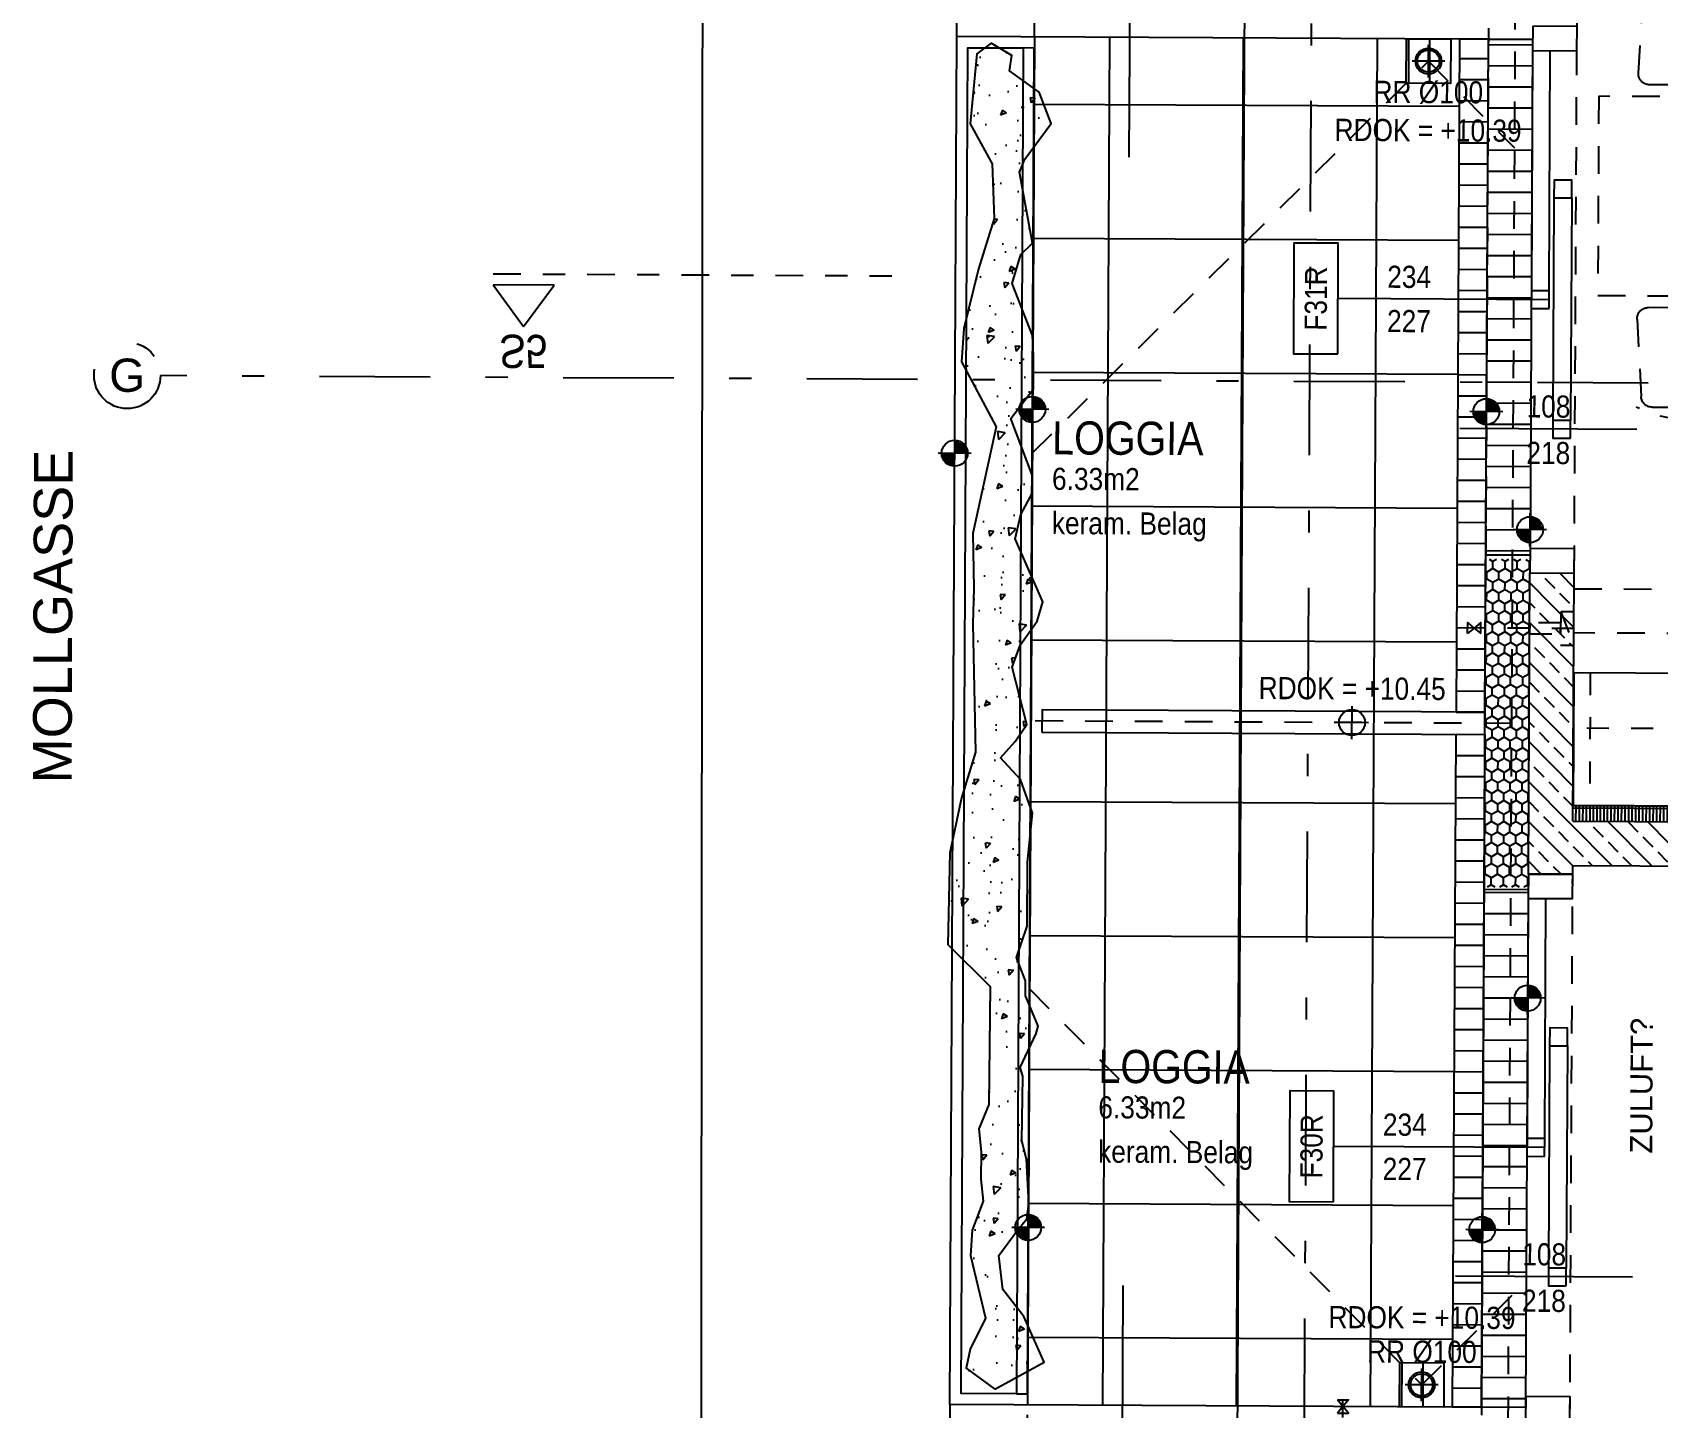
# Model space of a CAD drawing. Header units: millimetres. Extents: x 2821 to 2886, y 1688 to 1792.
# Drawn here: x 2821.2 to 2828.54, y 1748.31 to 1754.53 of the extents above; entities that cross this region are included whole.
import ezdxf
from ezdxf.enums import TextEntityAlignment as Align

# ---------------------------------------------------------------- set-up
doc = ezdxf.new("R2010")
doc.units = ezdxf.units.MM
for name, pattern in [('DASHDOT', [1, 0.5, -0.25, 0, -0.25]), ('HIDDEN', [0.375, 0.25, -0.125]), ('HIDDEN2', [0.1875, 0.125, -0.0625]), ('STRICHPUNKT', [1, 0.5, -0.25, 0, -0.25]), ('STRICHPUNKTX2', [2, 1, -0.5, 0, -0.5])]:
    doc.linetypes.add(name, pattern=pattern)
for name, color, linetype in [('00-WOL-G00-L04-M0', 22, 'Continuous'), ('01-HID-G00-L04-ENTWÄSSERUNG', 8, 'HIDDEN2'), ('01-SCH-G00-L04-M0', 8, 'STRICHPUNKTX2'), ('01-SYM-G00-L04-M0', 8, 'Continuous'), ('01-TXT---------M0', 1, 'Continuous'), ('01-TXT---------PP', 1, 'Continuous'), ('01-TXT-G00-L04-M0', 1, 'Continuous'), ('02-ANS-G00-L04-M0', 8, 'Continuous'), ('02-ANS-G00-L04-Rigol', 8, 'Continuous'), ('02-AXO-G00-L04-M0', 8, 'STRICHPUNKT'), ('02-DIM-G00-L04-ROHBAU', 8, 'Continuous'), ('02-FIL-G00-L04-GRÜN', 72, 'Continuous'), ('02-FIL-G00-L04-LILA', 223, 'Continuous'), ('02-FIL-G00-L04-ORANGE', 40, 'Continuous'), ('02-FIL-G00-L04-PLATTENBELAG', 253, 'Continuous'), ('02-FIL-G00-L04-STB', 8, 'Continuous'), ('02-HID-G00-L04-M0', 8, 'HIDDEN2'), ('02-TWA---------M0', 4, 'Continuous'), ('02-TWA-G00-L04-M0', 4, 'Continuous'), ('02-WDA-G00-L04-M0', 8, 'Continuous'), ('02-ZWA-G00-L04-M0', 2, 'Continuous'), ('03-SYM-G00-L04-M0', 8, 'Continuous'), ('04-STO---------M0', 1, 'Continuous'), ('04-STO-G00-L04-M0', 1, 'Continuous'), ('04-SYM---------EP', 8, 'Continuous'), ('04-TXT---------EP', 8, 'Continuous'), ('04-TXT-G00-L04-M0', 8, 'Continuous'), ('04-TXT-G00-L04-POS', 8, 'Continuous'), ('05-SYM---------M0', 8, 'Continuous'), ('05-TXT---------PP', 8, 'Continuous'), ('05-TXT--------M0', 8, 'Continuous'), ('07-SAN---------M0', 8, 'Continuous'), ('07-SAN-G00-L04-Küche', 8, 'Continuous'), ('07-SAN-G00-L04-M0', 8, 'Continuous'), ('07-TXT---------M0', 8, 'Continuous'), ('09-SYM-G00-L04-GEHSTEIG', 8, 'Continuous'), ('09-TXT-G00-L04-M0', 8, 'Continuous'), ('09-VER-G00-L04-GRUNDSTÜCKSGRENZE', 161, 'Continuous')]:
    doc.layers.add(name, color=color, linetype=linetype)
for name, color, linetype, plot in [('00_HLP---------M0', 6, 'Continuous', False), ('00_HLP-G00-L04-M0', 6, 'Continuous', False), ('07_MOB-G00-L04-M0', 6, 'HIDDEN2', False)]:
    doc.layers.add(name, color=color, linetype=linetype, plot=plot)
doc.styles.add('ARIAL', font='arial.ttf', dxfattribs={"width": 0.85})
doc.styles.get("Standard").update_dxf_attribs({"font": 'arial.ttf'})
doc.linetypes.add('ZICKZACK', pattern='A,0.00254,-5.08,[131,ltypeshp.shx,S=5.08,R=0,X=-5.08,Y=0],-10.16,[131,ltypeshp.shx,S=5.08,R=180,X=5.08,Y=0],-5.08', length=20.32254)
doc.dimstyles.new('pp chromy&schneider', dxfattribs={"dimscale": 0.005, "dimtxt": 25, "dimasz": 10, "dimexe": 0, "dimexo": 0, "dimgap": 5, "dimtad": 1, "dimdec": 1, "dimlfac": 100, "dimrnd": 0.1, "dimzin": 9, "dimdsep": 46, "dimtxsty": 'ARIAL', "dimblk": 'c&s kote', "dimcen": 0, "dimse1": 1, "dimse2": 1, "dimclrd": 8, "dimclrt": 8, "dimadec": 0, "dimazin": 0, "dimtfac": 0.75, "dimtdec": 1, "dimtix": 1, "dimtmove": 2, "dimatfit": 0, "dimldrblk": 'NONE', "dimfxl": 1, "dimtolj": 1, "dimlwd": -1, "dimarcsym": 0})

# ---------------------------------------------------------------- blocks, each defined once
blk = doc.blocks.new('04-TXT')
blk.add_line((0, 0), (0.9529, 0))
at = {"layer": '04-TXT---------EP', "color": 8, "style": 'ARIAL', "width": 0.85}
blk.add_attdef('WIDTH', text='', height=0.1, dxfattribs=at).set_placement((0.6322, 0.05), align=Align.CENTER)
blk.add_attdef('HEIGHT', text='', height=0.1, dxfattribs=at).set_placement((0.6322, -0.05), align=Align.TOP_CENTER)
blk = doc.blocks.new('03-rar')
blk.add_circle((0, 0), 0.05)
at = {"layer": '01-TXT---------M0', "color": 8, "style": 'ARIAL', "width": 0.85}
blk.add_attdef('RR', text='', height=0.1, dxfattribs=at).set_placement((0, 0.1), align=Align.CENTER)
blk = doc.blocks.new('schnittführung')
at = {"color": 4, "linetype": 'DASHDOT', "ltscale": 0.25}
blk.add_line((0.2375, -0.1378), (0.2375, 1.6622), dxfattribs=at)
blk.add_line((0.2375, -0.1378), (0.2375, 1.6622), dxfattribs=at)
blk.add_line((0.2375, -0.1378), (0.2375, 1.6622), dxfattribs=at)
at = {"color": 4}
blk.add_lwpolyline([(0.1875, 0.1378), (0.1875, -0.1378), (0, 0)], close=True, dxfattribs=at)
at = {"layer": '07-TXT---------M0', "color": 9, "style": 'ARIAL', "text_generation_flag": 6, "width": 0.85}
blk.add_attdef('SCHNITT', text='', height=0.15, rotation=270, dxfattribs=at).set_placement((-0.0373, 0), align=Align.CENTER)
blk = doc.blocks.new('01-SQM')
at = {"layer": '01-TXT---------M0', "color": 1, "style": 'ARIAL', "width": 0.85}
blk.add_attdef('ROOM', (0, 0), '', height=0.15, dxfattribs=at)
blk.add_attdef('AREA', text='', height=0.1, dxfattribs=at).set_placement((0, -0.06), align=Align.TOP_LEFT)
at = {"layer": '01-TXT---------PP', "color": 1, "style": 'ARIAL', "width": 0.85}
blk.add_attdef('NR', text='', height=0.15, dxfattribs=at).set_placement((-0.1173, 0), align=Align.RIGHT)
blk.add_attdef('FLOOR', text='', height=0.1, dxfattribs=at).set_placement((0, -0.26), align=Align.TOP_LEFT)
blk = doc.blocks.new('FENSTER_235')
at = {"layer": '04-STO---------M0'}
for points in [[(0, 0), (0, -0.11), (0.2, -0.11), (0.2, 0)], [(0.18, -0.775), (0.18, -0.695), (0.1, -0.695), (0.1, -0.775)], [(0.08, -1.275), (0.08, -1.195), (0, -1.195), (0, -1.275)], [(0.18, -1.86), (0.18, -1.78), (0.1, -1.78), (0.1, -1.86)], [(0, -2.36), (0, -2.47), (0.2, -2.47), (0.2, -2.36)]]:
    blk.add_lwpolyline(points, close=True, dxfattribs=at)
at = {"layer": '04-SYM---------EP'}
for points in [[(0, -0.11), (0, -1.195)], [(0.08, -1.195), (0.08, -0.11)], [(0.1, -0.775), (0.1, -1.78)], [(0.18, -0.775), (0.18, -1.78)]]:
    blk.add_lwpolyline(points, dxfattribs=at)
blk = doc.blocks.new('05-TXT')
at = {"layer": '05-TXT--------M0'}
blk.add_line((-0.4, 0), (0.4, 0), dxfattribs=at)
at = {"layer": '05-TXT--------M0', "color": 8, "style": 'ARIAL', "width": 0.85}
blk.add_attdef('BREITE', text='', height=0.1, dxfattribs=at).set_placement((0, 0.05), align=Align.CENTER)
blk.add_attdef('HÖHE', text='', height=0.1, rotation=360, dxfattribs=at).set_placement((0, -0.06), align=Align.TOP_CENTER)
blk = doc.blocks.new('möbel_tisch_mittel')
blk.add_lwpolyline([(0.45, 1.4), (0.45, 0), (-0.45, 0), (-0.45, 1.4)], close=True)
for points in [[(-0.906, 1.2021, 0.39805), (-0.9532, 1.1521), (-0.9532, 0.8467, 0.39805), (-0.906, 0.7968), (-0.556, 0.7774, 0.430564), (-0.5032, 0.8273), (-0.5032, 1.1716, 0.430564), (-0.556, 1.2215)], [(0.906, 1.2021, -0.39805), (0.9532, 1.1521), (0.9532, 0.8467, -0.39805), (0.906, 0.7968), (0.556, 0.7774, -0.430564), (0.5032, 0.8273), (0.5032, 1.1716, -0.430564), (0.556, 1.2215)], [(-0.906, 0.1979, -0.39805), (-0.9532, 0.2479), (-0.9532, 0.5533, -0.39805), (-0.906, 0.6032), (-0.556, 0.6226, -0.430564), (-0.5032, 0.5727), (-0.5032, 0.2284, -0.430564), (-0.556, 0.1785)], [(0.906, 0.1979, 0.39805), (0.9532, 0.2479), (0.9532, 0.5533, 0.39805), (0.906, 0.6032), (0.556, 0.6226, 0.430564), (0.5032, 0.5727), (0.5032, 0.2284, 0.430564), (0.556, 0.1785)]]:
    blk.add_lwpolyline(points, format="xyb", close=True)
for centre, start, end in [((-0.5032, 0.9994), 153.43495, 206.56505), ((0.5032, 0.9994), 333.43495, 26.56505), ((-0.5032, 0.4006), 153.43495, 206.56505), ((0.5032, 0.4006), 333.43495, 26.56505)]:
    blk.add_arc(centre, 0.5031, start, end)
at = {"layer": '00_HLP---------M0', "linetype": 'HIDDEN', "ltscale": 0.5}
blk.add_lwpolyline([(-0.2026, 1.856, -0.39805), (-0.1527, 1.9032), (0.1527, 1.9032, -0.39805), (0.2026, 1.856), (0.2221, 1.506, -0.430564), (0.1721, 1.4532), (-0.1721, 1.4532, -0.430564), (-0.2221, 1.506)], format="xyb", close=True, dxfattribs=at)
blk.add_arc((0, 1.4532), 0.5031, 63.43495, 116.56505, dxfattribs=at)
blk = doc.blocks.new('c&s kote')
at = {"color": 8}
for p, q in [((0, -2), (0, 2)), ((0, 2), (0, -2)), ((-2, 0), (2, 0)), ((2, 0), (-2, 0))]:
    blk.add_line(p, q, dxfattribs=at)
blk.add_circle((0, 0), 0.5, dxfattribs=at)
blk = doc.blocks.new('*D1162')
at = {"layer": '02-DIM-G00-L04-ROHBAU', "color": 8, "transparency": 16777216}
blk.add_arc((2826.9236, 1744.0855), 1.076, 182.67717, 267.04484, dxfattribs=at)
at = {"layer": 'Defpoints', "color": 0, "transparency": 16777216}
for p in [(2827.0259, 1764.1186), (2821.735, 1744.0842), (2839.3238, 1744.0886), (2825.991, 1743.5489), (2826.9115, 1741.7189)]:
    blk.add_point(p, dxfattribs=at)
at = {"layer": '02-DIM-G00-L04-ROHBAU', "color": 8, "transparency": 16777216, "xscale": 0.05, "yscale": 0.05, "zscale": 0.05}
for p, rotation in [((2825.8476, 1744.0852), 91.34581227795306), ((2826.9181, 1743.0095), 358.376192247876)]:
    blk.add_blockref('c&s kote', p, dxfattribs=dict(at, rotation=rotation))
at = {"layer": '02-DIM-G00-L04-ROHBAU', "color": 8, "transparency": 16777216, "insert": (2826.2239, 1743.3891), "char_height": 0.125, "attachment_point": 5, "rotation": 314.861, "style": 'ARIAL'}
blk.add_mtext('\\A1;90°', dxfattribs=at)
blk = doc.blocks.new('_None')
blk = doc.blocks.new('türachse&qualität')
at = {"layer": '05-SYM---------M0'}
blk.add_line((-0.4, 0), (-0.4, 0), dxfattribs=at)
at = {"layer": '05-TXT---------PP'}
blk.add_lwpolyline([(-0.5, -0.25), (-0.5, 0.25), (-0.7, 0.25), (-0.7, -0.25)], close=True, dxfattribs=at)
at = {"layer": '05-TXT---------PP', "color": 8, "style": 'ARIAL', "text_generation_flag": 6, "width": 0.85}
blk.add_attdef('POS.NR.', text='', height=0.1, rotation=270, dxfattribs=at).set_placement((-0.6529, -0.0112), align=Align.TOP_CENTER)
blk = doc.blocks.new('07_Kemper-ventil')
at = {"layer": '02-TWA---------M0', "linetype": 'HIDDEN2', "ltscale": 0.5}
for points in [[(-0.075, 0), (-0.075, -0.06), (0.075, -0.06), (0.075, 0), (-0.075, 0)], [(-0.025, -0.06), (-0.025, -0.2), (0.025, -0.2), (0.025, -0.06)]]:
    blk.add_lwpolyline(points, close=True, dxfattribs=at)
blk.add_lwpolyline([(-0.075, -0.06), (0.075, 0)], dxfattribs=at)
at = {"layer": '07-SAN---------M0', "linetype": 'STRICHPUNKT', "ltscale": 0.1}
blk.add_lwpolyline([(0, 0), (0, -0.48)], dxfattribs=at)
at = {"layer": '07-SAN---------M0'}
for points in [[(0.025, -0.42), (-0.025, -0.42), (0, -0.45), (0.025, -0.42)], [(0.025, -0.48), (-0.025, -0.48), (0, -0.45), (0.025, -0.48)]]:
    blk.add_lwpolyline(points, close=True, dxfattribs=at)
blk = doc.blocks.new('01-HK2')
for p, q in [((0, -0.098), (0, 0.098)), ((0.098, 0), (-0.098, 0))]:
    blk.add_line(p, q)
blk.add_circle((0, 0), 0.0773)
at = {"layer": '01-TXT---------M0', "color": 8, "style": 'ARIAL', "width": 0.85}
blk.add_attdef('HEIGHT', text='', height=0.1, rotation=360, dxfattribs=at).set_placement((0, 0.132), align=Align.BOTTOM_CENTER)
blk = doc.blocks.new('*D1894')
at = {"layer": '02-DIM-G00-L04-ROHBAU', "color": 8, "transparency": 16777216}
blk.add_arc((2827.0128, 1761.5517), 0.7832, 93.36617, 176.7214, dxfattribs=at)
at = {"layer": 'Defpoints', "color": 0, "transparency": 16777216}
for p in [(2827.0259, 1764.1186), (2826.622, 1762.2304), (2844.8436, 1761.67), (2821.824, 1761.5173), (2826.9115, 1741.7189)]:
    blk.add_point(p, dxfattribs=at)
at = {"layer": '02-DIM-G00-L04-ROHBAU', "color": 8, "transparency": 16777216, "xscale": 0.05, "yscale": 0.05, "zscale": 0.05}
for p, rotation in [((2827.0168, 1762.3348), 1.53686145142031), ((2826.2296, 1761.5465), 268.5507148004654)]:
    blk.add_blockref('c&s kote', p, dxfattribs=dict(at, rotation=rotation))
at = {"layer": '02-DIM-G00-L04-ROHBAU', "color": 8, "transparency": 16777216, "insert": (2826.5214, 1762.0423), "char_height": 0.125, "attachment_point": 5, "rotation": 225.04379, "style": 'ARIAL'}
blk.add_mtext('\\A1;91°', dxfattribs=at)
blk = doc.blocks.new('*D1895')
at = {"layer": '02-DIM-G00-L04-ROHBAU', "color": 8, "transparency": 16777216}
blk.add_arc((2826.9934, 1757.7511), 0.7995, 93.29149, 176.12361, dxfattribs=at)
at = {"layer": 'Defpoints', "color": 0, "transparency": 16777216}
for p in [(2827.0259, 1764.1186), (2826.5972, 1758.4455), (2821.8049, 1757.7776), (2844.8231, 1757.6601), (2826.9115, 1741.7189)]:
    blk.add_point(p, dxfattribs=at)
at = {"layer": '02-DIM-G00-L04-ROHBAU', "color": 8, "transparency": 16777216, "xscale": 0.05, "yscale": 0.05, "zscale": 0.05}
for p, rotation in [((2826.9974, 1758.5506), 1.499517257516312), ((2826.1939, 1757.7552), 267.9155813782047)]:
    blk.add_blockref('c&s kote', p, dxfattribs=dict(at, rotation=rotation))
at = {"layer": '02-DIM-G00-L04-ROHBAU', "color": 8, "transparency": 16777216, "insert": (2826.4934, 1758.2562), "char_height": 0.125, "attachment_point": 5, "rotation": 224.70755, "style": 'ARIAL'}
blk.add_mtext('\\A1;90°', dxfattribs=at)

msp = doc.modelspace()

# ---------------------------------------------------------------- hatches: boundary and pattern name
at = {"layer": '02-ANS-G00-L04-Rigol'}
h = msp.add_hatch(dxfattribs=at)
h.set_pattern_fill('ANSI31', color=256, scale=0.03, angle=151.61179, style=0)
h.set_pattern_definition([(89.70755, (2840.11403, 1759.93416), (-0.09524876, 0.0004862), [])])
h.paths.add_polyline_path([(2827.4068, 1754.4989), (2827.6068, 1754.4979), (2827.6058, 1754.2979), (2827.4058, 1754.2989)])
h = msp.add_hatch(dxfattribs=at)
h.set_pattern_fill('ANSI31', color=256, scale=0.03, angle=242.04654, style=0)
h.set_pattern_definition([(359.70755, (2757.8209, 1781.24707), (-0.00048618, -0.09524876), [])])
h.paths.add_polyline_path([(2827.6313, 1751.4578), (2827.7613, 1751.4571), (2827.7768, 1754.4971), (2827.6468, 1754.4977)])
h = msp.add_hatch(dxfattribs=at)
h.set_pattern_fill('ANSI31', color=256, scale=0.03, angle=422.04654, style=0)
h.set_pattern_definition([(179.70755, (2898.00579, 1781.26154), (-0.00048618, -0.09524876), [])])
h.paths.add_polyline_path([(2827.9649, 1752.1661), (2827.7649, 1752.1671), (2827.7768, 1754.4971), (2827.9768, 1754.496)])
h = msp.add_hatch(dxfattribs=at)
h.set_pattern_fill('ANSI31', color=256, scale=0.03, angle=242.04654, style=0)
h.set_pattern_definition([(359.70755, (2757.519925, 1722.28265), (0.00048618, 0.09524876), [])])
h.paths.add_polyline_path([(2827.6307, 1751.3578), (2827.7607, 1751.3571), (2827.7452, 1748.3171), (2827.6152, 1748.3178)])
h = msp.add_hatch(dxfattribs=at)
h.set_pattern_fill('ANSI31', color=256, scale=0.03, angle=422.04654, style=0)
h.set_pattern_definition([(179.70755, (2897.986245, 1777.43159), (-0.00048618, -0.09524876), [])])
h.paths.add_polyline_path([(2827.9452, 1748.3161), (2827.7452, 1748.3171), (2827.7572, 1750.6571), (2827.9572, 1750.6561)])
h = msp.add_hatch(dxfattribs=at)
h.set_pattern_fill('ANSI31', color=256, scale=0.03, angle=151.61179, style=0)
h.set_pattern_definition([(89.70755, (2840.0835, 1753.95423), (-0.09524876, 0.0004862), [])])
h.paths.add_polyline_path([(2827.3763, 1748.519), (2827.5763, 1748.518), (2827.5752, 1748.318), (2827.3753, 1748.319)])
at = {"layer": '02-FIL-G00-L04-GRÜN'}
h = msp.add_hatch(dxfattribs=at)
h.set_pattern_fill('AR-CONC', color=256, scale=0.0015, angle=107.04654, style=0)
h.set_pattern_definition([(229.70755, (2899.5574, 1787.4487), (-0.2731514, 0.0253032), [0.028575, -0.314325]), (174.70755, (2899.5574, 1787.4487), (0.0514008, -0.2868511), [0.02286, -0.25146]), (280.15855, (2899.53463, 1787.4508), (-0.2217516, -0.2615466), [0.024285, -0.267135]), (225.89175, (2899.557, 1787.3725), (-0.4062914, 0.0651381), [0.0428625, -0.4714875]), (276.34315, (2899.52315, 1787.37793), (-0.357996, -0.3693159), [0.0364275, -0.4007025]), (170.89155, (2899.557, 1787.3725), (-0.3579966, -0.3693152), [0.03429, -0.37719]), (200.70755, (2899.519, 1787.39174), (-0.2266364, 0.1545571), [0.028575, -0.314325]), (145.70755, (2899.519, 1787.39174), (-0.094112, -0.2758052), [0.02286, -0.25146]), (251.15895, (2899.50012, 1787.40462), (-0.3207478, -0.1212487), [0.024285, -0.267135]), (217.20755, (2899.55739, 1787.4487), (-0.00528022, -0.12680726), [0, -0.248412, 0, -0.25527, 0, -0.2524125]), (187.20755, (2899.5574, 1787.4487), (-0.1009952, -0.14975731), [0, -0.145542, 0, -0.242697, 0, -0.0962025]), (147.20755, (2899.64236, 1787.44826), (-0.20333938, 0.00963113), [0, -0.09525, 0, -0.29718, 0, -0.394335]), (137.20755, (2899.68046, 1787.44807), (-0.22238555, -0.0370051), [0, -0.123825, 0, -0.197358, 0, -0.280035])])
h.paths.add_polyline_path([(2825.5488, 1748.3994), (2825.7716, 1748.5217), (2825.6794, 1748.7278), (2825.584, 1748.8489), (2825.5656, 1749.0026), (2825.6512, 1749.1173), (2825.6926, 1749.1692), (2825.7012, 1749.2377), (2825.6912, 1749.438), (2825.6697, 1749.5203), (2825.674, 1749.8137), (2825.6632, 1749.8522), (2825.7353, 1750.0054), (2825.7437, 1750.0382), (2825.703, 1750.1371), (2825.6868, 1750.1756), (2825.6871, 1750.2442), (2825.6465, 1750.3486), (2825.6939, 1750.4909), (2825.6954, 1750.7794), (2825.7185, 1751.0014), (2825.6644, 1751.1525), (2825.5744, 1751.2517), (2825.6406, 1751.3254), (2825.6931, 1751.4019), (2825.6259, 1751.661), (2825.662, 1751.7596), (2825.7394, 1751.8689), (2825.7646, 1751.9565), (2825.6398, 1752.2405), (2825.665, 1752.35), (2825.7176, 1752.4485), (2825.718, 1752.5253), (2825.6206, 1752.7839), (2825.7228, 1752.9178), (2825.7235, 1753.0686), (2825.7185, 1753.1591), (2825.6264, 1753.3931), (2825.6655, 1753.5245), (2825.7179, 1753.5764), (2825.66, 1753.8964), (2825.6844, 1753.9548), (2825.8025, 1754.1162), (2825.748, 1754.2578), (2825.614, 1754.355), (2825.6247, 1754.4239), (2825.5319, 1754.4795), (2825.4662, 1754.4316), (2825.437, 1754.1146), (2825.536, 1753.9349), (2825.5451, 1753.6867), (2825.475, 1753.4596), (2825.4081, 1753.1911), (2825.397, 1753.0395), (2825.5541, 1752.7457), (2825.4482, 1752.2638), (2825.4538, 1752.0156), (2825.4496, 1751.8571), (2825.4604, 1751.2764), (2825.3973, 1751.0699), (2825.3443, 1750.822), (2825.3353, 1750.4085), (2825.5274, 1750.2179), (2825.5214, 1749.6853), (2825.476, 1749.5752), (2825.4858, 1749.4718), (2825.4852, 1749.3477), (2825.495, 1749.2477), (2825.446, 1749.117), (2825.4386, 1749.0033), (2825.5061, 1748.7203), (2825.4364, 1748.5793), (2825.4187, 1748.4933)])
at = {"layer": '02-FIL-G00-L04-LILA'}
h = msp.add_hatch(dxfattribs=at)
h.set_pattern_fill('HONEY', color=256, scale=0.01, angle=197.04654, style=0)
h.set_pattern_definition([(89.70755, (2799.24015, 1705.959677), (-0.027252854, 0.047764726), [0.03175, -0.0635]), (209.70755, (2799.24015, 1705.959677), (-0.02773904, -0.047484027), [0.03175, -0.0635]), (149.70755, (2799.24015, 1705.959677), (-0.054991893, 0.000280699), [-0.0635, 0.03175])])
h.paths.add_polyline_path([(2827.9645, 1752.0861), (2827.9648, 1752.1461), (2827.7648, 1752.1471), (2827.7572, 1750.6671), (2827.9572, 1750.6661), (2827.9575, 1750.7261)])
at = {"layer": '02-FIL-G00-L04-ORANGE'}
h = msp.add_hatch(dxfattribs=at)
h.set_pattern_fill('GRATE', color=256, scale=0.02, angle=197.04654, style=0)
h.set_pattern_definition([(89.70755, (2799.240151, 1705.959677), (-0.015874793, 8.10293e-05), []), (179.70755, (2799.24015, 1705.95968), (-0.00032412, -0.06349917), [])])
h.paths.add_polyline_path([(2831.2687, 1750.9492), (2831.2691, 1751.0192), (2828.1591, 1751.0351), (2828.1587, 1750.9651)])
at = {"layer": '02-FIL-G00-L04-STB'}
h = msp.add_hatch(dxfattribs=at)
h.set_pattern_fill('ANSI33', color=256, scale=0.02, angle=197.04654, style=0)
h.set_pattern_definition([(134.70755, (2799.24015, 1705.95968), (-0.09025976, -0.08934302), []), (134.70755, (2799.24061, 1706.04948), (-0.09025976, -0.08934302), [0.0635, -0.03175])])
h.paths.add_polyline_path([(2832.9983, 1752.8204), (2833.1383, 1752.8197), (2833.1393, 1753.0197), (2832.9993, 1753.0204), (2832.9996, 1753.0804), (2832.7996, 1753.0814), (2832.7887, 1750.9414), (2828.1587, 1750.9651), (2828.1645, 1752.085), (2827.9645, 1752.0861), (2827.9575, 1750.7261), (2828.1575, 1750.7251), (2828.1577, 1750.7651), (2832.9877, 1750.7404)])

# ---------------------------------------------------------------- linework, layer by layer
for p, q in [((2826.1609, 1755.3841), (2826.1537, 1753.9641)), ((2825.7173, 1752.7509), (2825.7181, 1752.8994)), ((2827.7673, 1752.7405), (2827.768, 1752.8889)), ((2825.7919, 1752.8248), (2825.6435, 1752.8255)), ((2827.8419, 1752.8143), (2827.6935, 1752.8151)), ((2825.3663, 1752.5527), (2825.3671, 1752.7011)), ((2825.4409, 1752.6265), (2825.2925, 1752.6273)), ((2827.9646, 1752.2074), (2827.9653, 1752.3559)), ((2828.0392, 1752.2813), (2827.8907, 1752.282)), ((2827.9538, 1750.0915), (2827.9545, 1750.2399)), ((2828.0284, 1750.1653), (2827.8799, 1750.1661)), ((2825.6985, 1749.0552), (2825.6992, 1749.2036)), ((2825.7731, 1749.129), (2825.6246, 1749.1298)), ((2827.7484, 1749.0453), (2827.7492, 1749.1937)), ((2827.823, 1749.1191), (2827.6746, 1749.1199)), ((2826.1204, 1747.4467), (2826.1276, 1748.8666))]:
    msp.add_line(p, q)
for centre in [(2825.7177, 1752.8251), (2827.7677, 1752.8147), (2825.3667, 1752.6269), (2827.965, 1752.2817), (2827.9542, 1750.1657), (2825.6988, 1749.1294), (2827.7488, 1749.1195)]:
    msp.add_circle(centre, 0.0586)
for points in [[(2825.718, 1752.8837), (2825.7593, 1752.8664), (2825.7177, 1752.8251)], [(2825.6591, 1752.8254), (2825.6761, 1752.7839), (2825.7177, 1752.8251)], [(2825.6761, 1752.7839), (2825.7174, 1752.7665), (2825.7177, 1752.8251)], [(2825.7177, 1752.8251), (2825.7763, 1752.8248), (2825.7593, 1752.8664)], [(2827.7091, 1752.815), (2827.726, 1752.7735), (2827.7677, 1752.8147)], [(2827.726, 1752.7735), (2827.7674, 1752.7561), (2827.7677, 1752.8147)], [(2827.768, 1752.8733), (2827.8093, 1752.8559), (2827.7677, 1752.8147)], [(2827.7677, 1752.8147), (2827.8263, 1752.8144), (2827.8093, 1752.8559)], [(2825.367, 1752.6855), (2825.4083, 1752.6681), (2825.3667, 1752.6269)], [(2825.3667, 1752.6269), (2825.4253, 1752.6266), (2825.4083, 1752.6681)], [(2825.3081, 1752.6272), (2825.325, 1752.5857), (2825.3667, 1752.6269)], [(2825.325, 1752.5857), (2825.3664, 1752.5683), (2825.3667, 1752.6269)], [(2827.9653, 1752.3403), (2828.0066, 1752.3229), (2827.965, 1752.2817)], [(2827.965, 1752.2817), (2828.0235, 1752.2814), (2828.0066, 1752.3229)], [(2827.9064, 1752.282), (2827.9233, 1752.2404), (2827.965, 1752.2817)], [(2827.9233, 1752.2404), (2827.9647, 1752.2231), (2827.965, 1752.2817)], [(2827.8956, 1750.166), (2827.9125, 1750.1245), (2827.9542, 1750.1657)], [(2827.9125, 1750.1245), (2827.9539, 1750.1071), (2827.9542, 1750.1657)], [(2827.9545, 1750.2243), (2827.9958, 1750.2069), (2827.9542, 1750.1657)], [(2827.9542, 1750.1657), (2828.0127, 1750.1654), (2827.9958, 1750.2069)], [(2825.6402, 1749.1297), (2825.6572, 1749.0882), (2825.6988, 1749.1294)], [(2825.6572, 1749.0882), (2825.6985, 1749.0708), (2825.6988, 1749.1294)], [(2825.6991, 1749.188), (2825.7405, 1749.1706), (2825.6988, 1749.1294)], [(2825.6988, 1749.1294), (2825.7574, 1749.1291), (2825.7405, 1749.1706)], [(2827.7491, 1749.1781), (2827.7905, 1749.1607), (2827.7488, 1749.1195)], [(2827.7488, 1749.1195), (2827.8074, 1749.1192), (2827.7905, 1749.1607)], [(2827.6902, 1749.1198), (2827.7072, 1749.0783), (2827.7488, 1749.1195)], [(2827.7072, 1749.0783), (2827.7485, 1749.0609), (2827.7488, 1749.1195)]]:
    msp.add_solid(points)
at = {"layer": '00_HLP-G00-L04-M0'}
msp.add_lwpolyline([(2825.5488, 1748.3994), (2825.7716, 1748.5217), (2825.6794, 1748.7278), (2825.584, 1748.8489), (2825.5656, 1749.0026), (2825.6512, 1749.1173), (2825.6926, 1749.1692), (2825.7012, 1749.2377), (2825.6912, 1749.438), (2825.6697, 1749.5203), (2825.674, 1749.8137), (2825.6632, 1749.8522), (2825.7353, 1750.0054), (2825.7437, 1750.0382), (2825.703, 1750.1371), (2825.6868, 1750.1756), (2825.6871, 1750.2442), (2825.6465, 1750.3486), (2825.6939, 1750.4909), (2825.6954, 1750.7794), (2825.7185, 1751.0014), (2825.6644, 1751.1525), (2825.5744, 1751.2517), (2825.6406, 1751.3254), (2825.6931, 1751.4019), (2825.6259, 1751.661), (2825.662, 1751.7596), (2825.7394, 1751.8689), (2825.7646, 1751.9565), (2825.6398, 1752.2405), (2825.665, 1752.35), (2825.7176, 1752.4485), (2825.718, 1752.5253), (2825.6206, 1752.7839), (2825.7228, 1752.9178), (2825.7235, 1753.0686), (2825.7185, 1753.1591), (2825.6264, 1753.3931), (2825.6655, 1753.5245), (2825.7179, 1753.5764), (2825.66, 1753.8964), (2825.6844, 1753.9548), (2825.8025, 1754.1162), (2825.748, 1754.2578), (2825.614, 1754.355), (2825.6247, 1754.4239), (2825.5319, 1754.4795), (2825.4662, 1754.4316), (2825.437, 1754.1146), (2825.536, 1753.9349), (2825.5451, 1753.6867), (2825.475, 1753.4596), (2825.4081, 1753.1911), (2825.397, 1753.0395), (2825.5541, 1752.7457), (2825.4482, 1752.2638), (2825.4538, 1752.0156), (2825.4496, 1751.8571), (2825.4604, 1751.2764), (2825.3973, 1751.0699), (2825.3443, 1750.822), (2825.3353, 1750.4085), (2825.5274, 1750.2179), (2825.5214, 1749.6853), (2825.476, 1749.5752), (2825.4858, 1749.4718), (2825.4852, 1749.3477), (2825.495, 1749.2477), (2825.446, 1749.117), (2825.4386, 1749.0033), (2825.5061, 1748.7203), (2825.4364, 1748.5793), (2825.4187, 1748.4933)], close=True, dxfattribs=at)
at = {"layer": '00_HLP-G00-L04-M0', "linetype": 'HIDDEN2'}
for points in [[(2828.1641, 1752.015), (2831.8841, 1751.9961)], [(2832.083, 1751.795), (2828.1631, 1751.8151)]]:
    msp.add_lwpolyline(points, dxfattribs=at)
at = {"layer": '01-HID-G00-L04-ENTWÄSSERUNG'}
for points in [[(2825.7172, 1752.6275), (2827.5063, 1754.3984), (2827.8943, 1754.0065)], [(2827.881, 1751.4065), (2825.711, 1751.4176)], [(2825.7048, 1750.2076), (2827.4757, 1748.4185), (2827.9481, 1748.8861)]]:
    msp.add_lwpolyline(points, dxfattribs=at)
at = {"layer": '02-ANS-G00-L04-M0'}
for points in [[(2825.3453, 1748.3294), (2825.3768, 1754.5093)], [(2825.7268, 1754.5075), (2825.6953, 1748.3276)]]:
    msp.add_lwpolyline(points, dxfattribs=at)
for points in [[(2825.6455, 1748.3779), (2825.3955, 1748.3791), (2825.4265, 1754.4591), (2825.6765, 1754.4578)], [(2825.7265, 1754.4575), (2825.6765, 1754.4578), (2825.6455, 1748.3779), (2825.6955, 1748.3776)]]:
    msp.add_lwpolyline(points, close=True, dxfattribs=at)
at = {"layer": '02-ANS-G00-L04-Rigol'}
for points in [[(2827.4068, 1754.4989), (2827.6068, 1754.4979), (2827.6058, 1754.2979), (2827.4058, 1754.2989)], [(2827.4068, 1754.4989), (2827.6068, 1754.4979), (2827.6058, 1754.2979), (2827.4058, 1754.2989)], [(2827.6313, 1751.4578), (2827.7613, 1751.4571), (2827.7768, 1754.4971), (2827.6468, 1754.4977)], [(2827.9649, 1752.1661), (2827.7649, 1752.1671), (2827.7768, 1754.4971), (2827.9768, 1754.496)], [(2827.6307, 1751.3578), (2827.7607, 1751.3571), (2827.7452, 1748.3171), (2827.6152, 1748.3178)], [(2827.9452, 1748.3161), (2827.7452, 1748.3171), (2827.7572, 1750.6571), (2827.9572, 1750.6561)], [(2827.3763, 1748.519), (2827.5763, 1748.518), (2827.5752, 1748.318), (2827.3753, 1748.319)]]:
    msp.add_lwpolyline(points, close=True, dxfattribs=at)
at = {"layer": '02-AXO-G00-L04-M0'}
for points in [[(2827.0259, 1764.1186), (2826.9115, 1741.7189)], [(2842.7987, 1752.8704), (2821.7804, 1752.9776)]]:
    msp.add_lwpolyline(points, dxfattribs=at)
msp.add_circle((2821.6304, 1752.9784), 0.15, dxfattribs=at)
at = {"layer": '02-FIL-G00-L04-PLATTENBELAG'}
for points in [[(2826.0352, 1748.3259), (2826.0668, 1754.5058)], [(2826.6402, 1748.3228), (2826.6718, 1754.5027)], [(2827.2452, 1748.3197), (2827.2768, 1754.4996)], [(2827.6452, 1754.1927), (2825.7252, 1754.2025)], [(2827.6421, 1753.5877), (2825.7222, 1753.5975)], [(2827.639, 1752.9827), (2825.7191, 1752.9925)], [(2827.6359, 1752.3777), (2825.716, 1752.3875)], [(2827.6329, 1751.7728), (2825.7129, 1751.7826)], [(2827.6291, 1751.0428), (2825.7092, 1751.0526)], [(2827.626, 1750.4378), (2825.7061, 1750.4476)], [(2827.623, 1749.8328), (2825.703, 1749.8426)], [(2827.6199, 1749.2278), (2825.6999, 1749.2376)], [(2827.6168, 1748.6228), (2825.6968, 1748.6326)]]:
    msp.add_lwpolyline(points, dxfattribs=at)
at = {"layer": '02-HID-G00-L04-M0'}
for points in [[(2825.7268, 1754.5075), (2825.7277, 1754.6775), (2825.7277, 1754.6775), (2827.8976, 1754.6664), (2827.8976, 1754.6664), (2827.8644, 1748.1465), (2827.8644, 1748.1465), (2825.6944, 1748.1576), (2825.6953, 1748.3276)], [(2828.1645, 1752.085), (2828.1773, 1754.605)], [(2827.777, 1754.5471), (2827.7649, 1752.1671)], [(2828.1447, 1748.2051), (2828.1575, 1750.7251)], [(2827.7572, 1750.6571), (2827.745, 1748.2671)]]:
    msp.add_lwpolyline(points, dxfattribs=at)
at = {"layer": '02-TWA-G00-L04-M0'}
msp.add_line((2828.1587, 1750.9651), (2832.7887, 1750.9414), dxfattribs=at)
for points in [[(2828.1577, 1750.7651), (2832.9877, 1750.7404), (2832.9983, 1752.8204)], [(2827.9575, 1750.7261), (2827.9645, 1752.0861)], [(2827.9645, 1752.0861), (2828.1645, 1752.085)], [(2828.1587, 1750.9651), (2828.1645, 1752.085)], [(2828.1575, 1750.7251), (2828.1577, 1750.7651)], [(2827.9575, 1750.7261), (2828.1575, 1750.7251)]]:
    msp.add_lwpolyline(points, dxfattribs=at)
at = {"layer": '02-WDA-G00-L04-M0'}
for points in [[(2827.7572, 1750.6571), (2827.7649, 1752.1671)], [(2827.9649, 1752.1661), (2827.7649, 1752.1671)], [(2827.7572, 1750.6571), (2827.9572, 1750.6561)]]:
    msp.add_lwpolyline(points, dxfattribs=at)
at = {"layer": '02-ZWA-G00-L04-M0'}
msp.add_line((2831.2691, 1751.0192), (2828.1591, 1751.0351), dxfattribs=at)
for points in [[(2825.3768, 1754.5093), (2825.3787, 1754.8793)], [(2827.9768, 1754.496), (2825.3768, 1754.5093)], [(2825.3453, 1748.3294), (2825.3434, 1747.9594)], [(2827.9452, 1748.3161), (2825.3453, 1748.3294)]]:
    msp.add_lwpolyline(points, dxfattribs=at)
msp.add_lwpolyline([(2825.7608, 1751.3673), (2827.7607, 1751.3571), (2827.7613, 1751.4571), (2825.7613, 1751.4673), (2825.7608, 1751.3673)], close=True, dxfattribs=at)
at = {"layer": '07-SAN-G00-L04-Küche', "linetype": 'HIDDEN2', "ltscale": 0.5}
msp.add_line((2828.2372, 1751.6347), (2828.2341, 1751.0347), dxfattribs=at)
msp.add_lwpolyline([(2830.9254, 1752.271), (2830.9209, 1751.371), (2828.1609, 1751.3851)], dxfattribs=at)
at = {"layer": '07-SAN-G00-L04-M0'}
msp.add_lwpolyline([(2828.1591, 1751.0351), (2831.2691, 1751.0192), (2831.2785, 1752.8692), (2830.6785, 1752.8722), (2830.6721, 1751.6222), (2830.6721, 1751.6222), (2828.1622, 1751.6351), (2828.1591, 1751.0351)], close=True, dxfattribs=at)
at = {"layer": '09-SYM-G00-L04-GEHSTEIG'}
msp.add_lwpolyline([(2824.1362, 1709.1313), (2824.188, 1725.0314), (2824.2185, 1743.8071), (2824.235, 1761.8328), (2824.2632, 1776.9269)], dxfattribs=at)
at = {"layer": '09-VER-G00-L04-GRUNDSTÜCKSGRENZE'}
msp.add_lwpolyline([(2881.2358, 1713.5408), (2870.0728, 1713.6681), (2853.5776, 1713.8715), (2853.67, 1743.8156), (2826.752, 1743.7645), (2826.622, 1743.7651), (2826.7045, 1759.9328), (2826.7143, 1761.8452), (2841.708, 1761.9614), (2864.0708, 1762.0169), (2863.9531, 1743.8344), (2864.0873, 1743.8353), (2881.2358, 1743.8679)], close=True, dxfattribs=at)

# ---------------------------------------------------------------- block references
at = {"layer": '01-SCH-G00-L04-M0'}
ref = msp.add_blockref('schnittführung', (2823.4194, 1753.1994), dxfattribs=dict(at, xscale=-1, rotation=269.7075493164787))
ref.add_attrib('SCHNITT', 'S5', dxfattribs={"layer": '07-TXT---------M0', "color": 9, "extrusion": (0, 0, -1), "height": 0.15, "rotation": 0.29245, "style": 'ARIAL', "text_generation_flag": 6, "width": 0.85}).set_placement((-2823.4192, 1753.1621), align=Align.CENTER)
at = {"layer": '01-SYM-G00-L04-M0'}
ref = msp.add_blockref('01-HK2', (2827.5063, 1754.3984), dxfattribs=dict(at, xscale=0.7575757580544376, yscale=0.7575757580735277, zscale=0.7575757580681662, rotation=359.7075491063521))
ref.add_attrib('HEIGHT', 'RDOK = +10.39', dxfattribs={"layer": '01-TXT---------M0', "color": 8, "height": 0.1, "rotation": 359.70755, "style": 'ARIAL', "width": 0.85}).set_placement((2827.5043, 1754.006), align=Align.BOTTOM_CENTER)
ref = msp.add_blockref('01-HK2', (2827.161, 1751.4102), dxfattribs=dict(at, xscale=0.7575757580544376, yscale=0.7575757580735277, zscale=0.7575757580681662, rotation=359.7075491063521))
ref.add_attrib('HEIGHT', 'RDOK = +10.45', dxfattribs={"layer": '01-TXT---------M0', "color": 8, "height": 0.1, "rotation": 359.70755, "style": 'ARIAL', "width": 0.85}).set_placement((2827.1614, 1751.4844), align=Align.BOTTOM_CENTER)
ref = msp.add_blockref('01-HK2', (2827.4757, 1748.4185), dxfattribs=dict(at, xscale=0.7575757580544376, yscale=0.7575757580735277, zscale=0.7575757580681662, rotation=359.7075491063521))
ref.add_attrib('HEIGHT', 'RDOK = +10.39', dxfattribs={"layer": '01-TXT---------M0', "color": 8, "height": 0.1, "rotation": 359.70755, "style": 'ARIAL', "width": 0.85}).set_placement((2827.4769, 1748.6427), align=Align.BOTTOM_CENTER)
at = {"layer": '01-TXT-G00-L04-M0'}
for p, rotation in [((2825.807, 1752.6217), 359.707549306478), ((2826.0162, 1749.7824), 359.7075493189842)]:
    msp.add_blockref('01-SQM', p, dxfattribs=dict(at, rotation=rotation)).add_auto_attribs({'ROOM': 'LOGGIA', 'AREA': '6.33m2', 'FLOOR': 'keram. Belag'})
at = {"layer": '03-SYM-G00-L04-M0'}
ref = msp.add_blockref('03-rar', (2827.5063, 1754.3984), dxfattribs=dict(at, rotation=359.7075493815157))
ref.add_attrib('RR', 'RR %%c100', dxfattribs={"layer": '01-TXT---------M0', "color": 8, "height": 0.1, "rotation": 359.70755, "style": 'ARIAL', "width": 0.85}).set_placement((2827.5053, 1754.2085), align=Align.CENTER)
at = {"layer": '03-SYM-G00-L04-M0', "rotation": 359.7075493815157}
msp.add_blockref('03-rar', (2827.4757, 1748.4185), dxfattribs=at).add_auto_attribs({'RR': 'RR %%c100'})
at = {"layer": '04-STO-G00-L04-M0'}
for p, rotation in [((2827.9771, 1754.556), 359.7075493123143), ((2827.9575, 1750.7261), 359.7075493181506)]:
    msp.add_blockref('FENSTER_235', p, dxfattribs=dict(at, rotation=rotation))
at = {"layer": '04-TXT-G00-L04-M0'}
ref = msp.add_blockref('04-TXT', (2828.0508, 1753.3206), dxfattribs=dict(at, xscale=-1, rotation=359.7075493223193))
ref.add_attrib('WIDTH', '234', dxfattribs={"layer": '04-TXT---------EP', "color": 8, "extrusion": (0, 0, -1), "height": 0.1, "rotation": 0.29245, "style": 'ARIAL', "text_generation_flag": 2, "width": 0.85}).set_placement((-2827.4189, 1753.3739), align=Align.CENTER)
ref.add_attrib('HEIGHT', '227', dxfattribs={"layer": '04-TXT---------EP', "color": 8, "extrusion": (0, 0, -1), "height": 0.1, "rotation": 0.29245, "style": 'ARIAL', "text_generation_flag": 2, "width": 0.85}).set_placement((-2827.4184, 1753.2739), align=Align.TOP_CENTER)
at = {"layer": '04-TXT-G00-L04-M0', "rotation": 359.7075493139818}
for p in [(2828.0478, 1752.7382), (2828.0282, 1748.9082)]:
    msp.add_blockref('05-TXT', p, dxfattribs=at).add_auto_attribs({'BREITE': '108', 'HÖHE': '218'})
at = {"layer": '04-TXT-G00-L04-M0'}
ref = msp.add_blockref('04-TXT', (2828.0312, 1749.4907), dxfattribs=dict(at, xscale=-1, rotation=359.7075493223193))
ref.add_attrib('WIDTH', '234', dxfattribs={"layer": '04-TXT---------EP', "color": 8, "extrusion": (0, 0, -1), "height": 0.1, "rotation": 0.29245, "style": 'ARIAL', "text_generation_flag": 2, "width": 0.85}).set_placement((-2827.3993, 1749.5439), align=Align.CENTER)
ref.add_attrib('HEIGHT', '227', dxfattribs={"layer": '04-TXT---------EP', "color": 8, "extrusion": (0, 0, -1), "height": 0.1, "rotation": 0.29245, "style": 'ARIAL', "text_generation_flag": 2, "width": 0.85}).set_placement((-2827.3988, 1749.4439), align=Align.TOP_CENTER)
at = {"layer": '04-TXT-G00-L04-POS'}
ref = msp.add_blockref('türachse&qualität', (2827.5978, 1753.323), dxfattribs=dict(at, rotation=359.7075326368223))
ref.add_attrib('POS.NR.', 'F31R', dxfattribs={"layer": '05-TXT---------PP', "color": 8, "height": 0.1, "rotation": 269.70753, "style": 'ARIAL', "text_generation_flag": 6, "width": 0.85}).set_placement((2826.9979, 1753.326), align=Align.MIDDLE_CENTER)
ref = msp.add_blockref('türachse&qualität', (2827.5783, 1749.493), dxfattribs=dict(at, rotation=359.7075326368223))
ref.add_attrib('POS.NR.', 'F30R', dxfattribs={"layer": '05-TXT---------PP', "color": 8, "height": 0.1, "rotation": 269.70753, "style": 'ARIAL', "text_generation_flag": 6, "width": 0.85}).set_placement((2826.9783, 1749.4961), align=Align.MIDDLE_CENTER)
at = {"layer": '07-SAN-G00-L04-M0'}
for p, rotation in [((2828.1632, 1751.8351), 269.7075492998038), ((2827.1179, 1747.8703), 179.7075492931379)]:
    msp.add_blockref('07_Kemper-ventil', p, dxfattribs=dict(at, rotation=rotation))
at = {"layer": '07_MOB-G00-L04-M0', "xscale": -1, "rotation": 269.7075492197592}
msp.add_blockref('möbel_tisch_mittel', (2828.2732, 1753.7895), dxfattribs=at)

# ---------------------------------------------------------------- texts
at = {"layer": '00-WOL-G00-L04-M0', "linetype": 'ZICKZACK', "ltscale": 0.005, "insert": (2828.4166, 1749.4637), "char_height": 0.1, "width": 1.2208, "attachment_point": 1, "rotation": 89.70755}
msp.add_mtext('{\\fArial|b0|i0|c0|p34;ZULUFT?}', dxfattribs=at)
at = {"layer": '02-AXO-G00-L04-M0', "insert": (2821.6304, 1752.9784), "char_height": 0.15, "width": 0.2467, "attachment_point": 5, "rotation": 359.70755}
msp.add_mtext('{\\fArial|b0|i0|c0|p34;G}', dxfattribs=at)
at = {"layer": '09-TXT-G00-L04-M0', "insert": (2821.2045, 1751.1357), "char_height": 0.175, "width": 3.4081, "attachment_point": 1, "rotation": 89.81365}
msp.add_mtext('{\\fArial|b0|i0|c0|p34;MOLLGASSE}', dxfattribs=at)

# ---------------------------------------------------------------- dimensions: what is measured, and where the dimension line sits
at = {"layer": '02-DIM-G00-L04-ROHBAU'}
for base, line1, line2, picture, middle in [((2825.991, 1743.5489), ((2827.0259, 1764.1186), (2826.9115, 1741.7189)), ((2821.735, 1744.0842), (2839.3238, 1744.0886)), '*D1162', (2826.2239, 1743.3891)), ((2826.5972, 1758.4455), ((2844.8231, 1757.6601), (2821.8049, 1757.7776)), ((2827.0259, 1764.1186), (2826.9115, 1741.7189)), '*D1895', (2826.4934, 1758.2562)), ((2826.622, 1762.2304), ((2821.824, 1761.5173), (2844.8436, 1761.67)), ((2827.0259, 1764.1186), (2826.9115, 1741.7189)), '*D1894', (2826.5214, 1762.0423))]:
    dim = msp.add_angular_dim_2l(base=base, line1=line1, line2=line2, dimstyle='pp chromy&schneider', override={"dimzin": 8}, dxfattribs=at)
    dim.commit()
    dim.dimension.update_dxf_attribs({"geometry": picture, "text_midpoint": middle})

doc.saveas('drawing.dxf')
